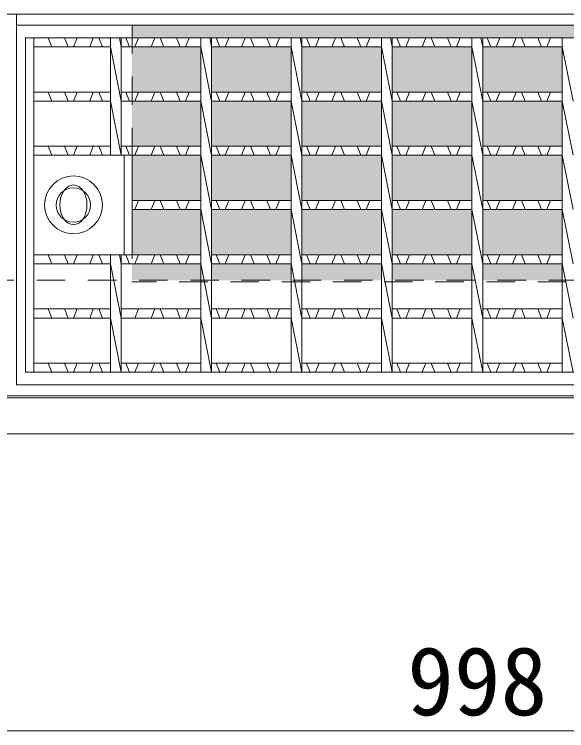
# Model space of a CAD drawing. Units: millimetres at full size; details may follow other scales. Extents: x -3301 to 90699, y 107523 to 139162.
# Drawn here: x 25928.4 to 26234.2, y 112540 to 112936.2 of the extents above; entities that cross this region are included whole.
import ezdxf
from ezdxf.enums import TextEntityAlignment as Align

# ---------------------------------------------------------------- set-up
doc = ezdxf.new("R2010")
doc.units = ezdxf.units.MM
doc.header["$LTSCALE"] = 21
doc.linetypes.add('USER1', pattern=[1.35, 0.75, -0.6])
for name, color, linetype, lineweight in [('寸法線', 7, 'Continuous', 9), ('本体', 2, 'Continuous', 9), ('ｸﾞﾚｰﾁﾝｸﾞ', 7, 'USER1', 9)]:
    doc.layers.add(name, color=color, linetype=linetype, lineweight=lineweight)
doc.layers.add('ﾊｯﾁﾝｸﾞ', color=8, linetype='Continuous')
doc.styles.add('ＭＳ ゴシック', font='')
doc.styles.get('ＭＳ ゴシック').set_extended_font_data('MS Gothic')

msp = doc.modelspace()

# ---------------------------------------------------------------- hatches: boundary and pattern name
at = {"layer": 'ﾊｯﾁﾝｸﾞ'}
for points in [[(26031.65, 112923.19), (26375.65, 112923.19), (26375.65, 112930.19), (25993.65, 112930.19), (25993.65, 112923.19)], [(25993.65, 112918.19), (25993.65, 112893.19), (26031.65, 112893.19), (26031.65, 112918.19)], [(26081.65, 112893.19), (26081.65, 112918.19), (26037.65, 112918.19), (26037.65, 112893.19)], [(26087.65, 112918.19), (26087.65, 112893.19), (26131.65, 112893.19), (26131.65, 112918.19)], [(26137.65, 112918.19), (26137.65, 112893.19), (26181.65, 112893.19), (26181.65, 112918.19)], [(26231.65, 112893.19), (26231.65, 112918.19), (26187.65, 112918.19), (26187.65, 112893.19)], [(26031.65, 112863.2), (26031.65, 112888.19), (25993.65, 112888.19), (25993.65, 112863.2)], [(26081.65, 112863.2), (26081.65, 112888.19), (26037.65, 112888.19), (26037.65, 112863.2)], [(26131.65, 112863.2), (26131.65, 112888.19), (26087.65, 112888.19), (26087.65, 112863.2)], [(26181.65, 112863.2), (26181.65, 112888.19), (26137.65, 112888.19), (26137.65, 112863.2)], [(26231.65, 112863.2), (26231.65, 112888.19), (26187.65, 112888.19), (26187.65, 112863.2)], [(26031.65, 112833.21), (26031.65, 112858.2), (25993.65, 112858.2), (25993.65, 112833.21)], [(26037.65, 112858.2), (26037.65, 112833.21), (26081.65, 112833.21), (26081.65, 112858.2)], [(26131.65, 112833.21), (26131.65, 112858.2), (26087.65, 112858.2), (26087.65, 112833.21)], [(26137.65, 112858.2), (26137.65, 112833.21), (26181.65, 112833.21), (26181.65, 112858.2)], [(26231.65, 112833.21), (26231.65, 112858.2), (26187.65, 112858.2), (26187.65, 112833.21)], [(25993.65, 112828.21), (25993.65, 112803.21), (26031.65, 112803.21), (26031.65, 112828.21)], [(26081.65, 112803.21), (26081.65, 112828.21), (26037.65, 112828.21), (26037.65, 112803.21)], [(26131.65, 112803.21), (26131.65, 112828.21), (26087.65, 112828.21), (26087.65, 112803.21)], [(26181.65, 112803.21), (26181.65, 112828.21), (26137.65, 112828.21), (26137.65, 112803.21)], [(26231.65, 112803.21), (26231.65, 112828.21), (26187.65, 112828.21), (26187.65, 112803.21)], [(26031.65, 112789.08), (26031.65, 112798.21), (25993.65, 112798.21), (25993.65, 112789.08)], [(26037.65, 112798.21), (26037.65, 112789.08), (26081.65, 112789.08), (26081.65, 112798.21)], [(26131.65, 112789.08), (26131.65, 112798.21), (26087.65, 112798.21), (26087.65, 112789.08)], [(26137.65, 112798.21), (26137.65, 112789.08), (26181.65, 112789.08), (26181.65, 112798.21)], [(26187.65, 112798.21), (26187.65, 112789.08), (26231.65, 112789.08), (26231.65, 112798.21)]]:
    msp.add_hatch(color=256, dxfattribs=at).paths.add_polyline_path(points)

# ---------------------------------------------------------------- linework, layer by layer
at = {"layer": '寸法線'}
msp.add_line((25685.65, 112539.99), (26683.65, 112539.99), dxfattribs=at)
at = {"layer": '本体', "linetype": 'USER1'}
msp.add_line((25685.65, 112789.08), (26683.65, 112789.08), dxfattribs=at)
at = {"layer": '本体', "lineweight": 20}
for p, q in [((25685.65, 112724.08), (26683.65, 112724.08)), ((25685.65, 112704.08), (26683.65, 112704.08))]:
    msp.add_line(p, q, dxfattribs=at)
at = {"layer": 'ｸﾞﾚｰﾁﾝｸﾞ', "linetype": 'Continuous'}
for p, q in [((26445.65, 112936.18), (25923.65, 112936.18)), ((25929.65, 112731.23), (25929.65, 112936.18)), ((26439.65, 112930.19), (25929.65, 112930.19)), ((25934.65, 112738.22), (25934.65, 112923.19)), ((26434.65, 112923.19), (25934.65, 112923.19)), ((25939.15, 112738.22), (25939.15, 112923.19)), ((25981.65, 112923.19), (25939.15, 112923.19)), ((25947.15, 112923.19), (25949.15, 112918.19)), ((25958.15, 112918.19), (25956.15, 112923.19)), ((25963.15, 112923.19), (25961.15, 112918.19)), ((25970.15, 112918.19), (25972.15, 112923.19)), ((25975.15, 112923.19), (25977.15, 112918.19)), ((25981.65, 112858.2), (25981.65, 112923.19)), ((25987.65, 112918.19), (25986.65, 112923.19)), ((26031.65, 112923.19), (25987.65, 112923.19)), ((25987.65, 112858.2), (25987.65, 112923.19)), ((25992.15, 112918.19), (25990.15, 112923.19)), ((25997.15, 112923.19), (25995.15, 112918.19)), ((26004.15, 112918.19), (26006.15, 112923.19)), ((26009.15, 112923.19), (26011.15, 112918.19)), ((26020.15, 112918.19), (26018.15, 112923.19)), ((26025.15, 112923.19), (26023.15, 112918.19)), ((26031.65, 112738.22), (26031.65, 112923.19)), ((26037.65, 112918.19), (26036.65, 112923.19)), ((26037.65, 112738.22), (26037.65, 112923.19)), ((26081.65, 112923.19), (26037.65, 112923.19)), ((26042.15, 112918.19), (26040.15, 112923.19)), ((26047.15, 112923.19), (26045.15, 112918.19)), ((26054.15, 112918.19), (26056.15, 112923.19)), ((26059.15, 112923.19), (26061.15, 112918.19)), ((26070.15, 112918.19), (26068.15, 112923.19)), ((26075.15, 112923.19), (26073.15, 112918.19)), ((26081.65, 112738.22), (26081.65, 112923.19)), ((26087.65, 112918.19), (26086.65, 112923.19)), ((26087.65, 112738.22), (26087.65, 112923.19)), ((26131.65, 112923.19), (26087.65, 112923.19)), ((26092.15, 112918.19), (26090.15, 112923.19)), ((26097.15, 112923.19), (26095.15, 112918.19)), ((26104.15, 112918.19), (26106.15, 112923.19)), ((26109.15, 112923.19), (26111.15, 112918.19)), ((26120.15, 112918.19), (26118.15, 112923.19)), ((26125.15, 112923.19), (26123.15, 112918.19)), ((26131.65, 112738.22), (26131.65, 112923.19)), ((26137.65, 112918.19), (26136.65, 112923.19)), ((26137.65, 112738.22), (26137.65, 112923.19)), ((26181.65, 112923.19), (26137.65, 112923.19)), ((26142.15, 112918.19), (26140.15, 112923.19)), ((26147.15, 112923.19), (26145.15, 112918.19)), ((26154.15, 112918.19), (26156.15, 112923.19)), ((26159.15, 112923.19), (26161.15, 112918.19)), ((26170.15, 112918.19), (26168.15, 112923.19)), ((26175.15, 112923.19), (26173.15, 112918.19)), ((26181.65, 112738.22), (26181.65, 112923.19)), ((26187.65, 112918.19), (26186.65, 112923.19)), ((26187.65, 112738.22), (26187.65, 112923.19)), ((26231.65, 112923.19), (26187.65, 112923.19)), ((26192.15, 112918.19), (26190.15, 112923.19)), ((26197.15, 112923.19), (26195.15, 112918.19)), ((26204.15, 112918.19), (26206.15, 112923.19)), ((26209.15, 112923.19), (26211.15, 112918.19)), ((26220.15, 112918.19), (26218.15, 112923.19)), ((26225.15, 112923.19), (26223.15, 112918.19)), ((26231.65, 112738.22), (26231.65, 112923.19)), ((25981.65, 112918.19), (25939.15, 112918.19)), ((25987.65, 112888.19), (25981.65, 112918.19)), ((26031.65, 112918.19), (25987.65, 112918.19)), ((26037.65, 112888.19), (26031.65, 112918.19)), ((26081.65, 112918.19), (26037.65, 112918.19)), ((26087.65, 112888.19), (26081.65, 112918.19)), ((26131.65, 112918.19), (26087.65, 112918.19)), ((26137.65, 112888.19), (26131.65, 112918.19)), ((26181.65, 112918.19), (26137.65, 112918.19)), ((26187.65, 112888.19), (26181.65, 112918.19)), ((26231.65, 112918.19), (26187.65, 112918.19)), ((26237.65, 112888.19), (26231.65, 112918.19)), ((25981.65, 112893.19), (25939.15, 112893.19)), ((25947.15, 112893.19), (25949.15, 112888.19)), ((25958.15, 112888.19), (25956.15, 112893.19)), ((25963.15, 112893.19), (25961.15, 112888.19)), ((25970.15, 112888.19), (25972.15, 112893.19)), ((25975.15, 112893.19), (25977.15, 112888.19)), ((26031.65, 112893.19), (25987.65, 112893.19)), ((25992.15, 112888.19), (25990.15, 112893.19)), ((25997.15, 112893.19), (25995.15, 112888.19)), ((26004.15, 112888.19), (26006.15, 112893.19)), ((26009.15, 112893.19), (26011.15, 112888.19)), ((26020.15, 112888.19), (26018.15, 112893.19)), ((26025.15, 112893.19), (26023.15, 112888.19)), ((26081.65, 112893.19), (26037.65, 112893.19)), ((26042.15, 112888.19), (26040.15, 112893.19)), ((26047.15, 112893.19), (26045.15, 112888.19)), ((26054.15, 112888.19), (26056.15, 112893.19)), ((26059.15, 112893.19), (26061.15, 112888.19)), ((26070.15, 112888.19), (26068.15, 112893.19)), ((26075.15, 112893.19), (26073.15, 112888.19)), ((26131.65, 112893.19), (26087.65, 112893.19)), ((26092.15, 112888.19), (26090.15, 112893.19)), ((26097.15, 112893.19), (26095.15, 112888.19)), ((26104.15, 112888.19), (26106.15, 112893.19)), ((26109.15, 112893.19), (26111.15, 112888.19)), ((26120.15, 112888.19), (26118.15, 112893.19)), ((26125.15, 112893.19), (26123.15, 112888.19)), ((26181.65, 112893.19), (26137.65, 112893.19)), ((26142.15, 112888.19), (26140.15, 112893.19)), ((26147.15, 112893.19), (26145.15, 112888.19)), ((26154.15, 112888.19), (26156.15, 112893.19)), ((26159.15, 112893.19), (26161.15, 112888.19)), ((26170.15, 112888.19), (26168.15, 112893.19)), ((26175.15, 112893.19), (26173.15, 112888.19)), ((26231.65, 112893.19), (26187.65, 112893.19)), ((26192.15, 112888.19), (26190.15, 112893.19)), ((26197.15, 112893.19), (26195.15, 112888.19)), ((26204.15, 112888.19), (26206.15, 112893.19)), ((26209.15, 112893.19), (26211.15, 112888.19)), ((26220.15, 112888.19), (26218.15, 112893.19)), ((26225.15, 112893.19), (26223.15, 112888.19)), ((25981.65, 112888.19), (25939.15, 112888.19)), ((25987.65, 112858.2), (25981.65, 112888.19)), ((26031.65, 112888.19), (25987.65, 112888.19)), ((26037.65, 112858.2), (26031.65, 112888.19)), ((26081.65, 112888.19), (26037.65, 112888.19)), ((26087.65, 112858.2), (26081.65, 112888.19)), ((26131.65, 112888.19), (26087.65, 112888.19)), ((26137.65, 112858.2), (26131.65, 112888.19)), ((26181.65, 112888.19), (26137.65, 112888.19)), ((26187.65, 112858.2), (26181.65, 112888.19)), ((26231.65, 112888.19), (26187.65, 112888.19)), ((26237.65, 112858.2), (26231.65, 112888.19)), ((25981.65, 112863.2), (25939.15, 112863.2)), ((25947.15, 112863.2), (25949.15, 112858.2)), ((25958.15, 112858.2), (25956.15, 112863.2)), ((25963.15, 112863.2), (25961.15, 112858.2)), ((25970.15, 112858.2), (25972.15, 112863.2)), ((25975.15, 112863.2), (25977.15, 112858.2)), ((26031.65, 112863.2), (25987.65, 112863.2)), ((25992.15, 112858.2), (25990.15, 112863.2)), ((25997.15, 112863.2), (25995.15, 112858.2)), ((26004.15, 112858.2), (26006.15, 112863.2)), ((26009.15, 112863.2), (26011.15, 112858.2)), ((26020.15, 112858.2), (26018.15, 112863.2)), ((26025.15, 112863.2), (26023.15, 112858.2)), ((26081.65, 112863.2), (26037.65, 112863.2)), ((26042.15, 112858.2), (26040.15, 112863.2)), ((26047.15, 112863.2), (26045.15, 112858.2)), ((26054.15, 112858.2), (26056.15, 112863.2)), ((26059.15, 112863.2), (26061.15, 112858.2)), ((26070.15, 112858.2), (26068.15, 112863.2)), ((26075.15, 112863.2), (26073.15, 112858.2)), ((26131.65, 112863.2), (26087.65, 112863.2)), ((26092.15, 112858.2), (26090.15, 112863.2)), ((26097.15, 112863.2), (26095.15, 112858.2)), ((26104.15, 112858.2), (26106.15, 112863.2)), ((26109.15, 112863.2), (26111.15, 112858.2)), ((26120.15, 112858.2), (26118.15, 112863.2)), ((26125.15, 112863.2), (26123.15, 112858.2)), ((26181.65, 112863.2), (26137.65, 112863.2)), ((26142.15, 112858.2), (26140.15, 112863.2)), ((26147.15, 112863.2), (26145.15, 112858.2)), ((26154.15, 112858.2), (26156.15, 112863.2)), ((26159.15, 112863.2), (26161.15, 112858.2)), ((26170.15, 112858.2), (26168.15, 112863.2)), ((26175.15, 112863.2), (26173.15, 112858.2)), ((26231.65, 112863.2), (26187.65, 112863.2)), ((26192.15, 112858.2), (26190.15, 112863.2)), ((26197.15, 112863.2), (26195.15, 112858.2)), ((26204.15, 112858.2), (26206.15, 112863.2)), ((26209.15, 112863.2), (26211.15, 112858.2)), ((26220.15, 112858.2), (26218.15, 112863.2)), ((26225.15, 112863.2), (26223.15, 112858.2)), ((25987.65, 112858.2), (25939.15, 112858.2)), ((26031.65, 112858.2), (25987.65, 112858.2)), ((25989.15, 112858.2), (25989.15, 112803.21)), ((25993.65, 112858.2), (25993.65, 112803.21)), ((26037.65, 112828.21), (26031.65, 112858.2)), ((26081.65, 112858.2), (26037.65, 112858.2)), ((26087.65, 112828.21), (26081.65, 112858.2)), ((26131.65, 112858.2), (26087.65, 112858.2)), ((26137.65, 112828.21), (26131.65, 112858.2)), ((26181.65, 112858.2), (26137.65, 112858.2)), ((26187.65, 112828.21), (26181.65, 112858.2)), ((26231.65, 112858.2), (26187.65, 112858.2)), ((26237.65, 112828.21), (26231.65, 112858.2)), ((26031.65, 112833.21), (25993.65, 112833.21)), ((25997.15, 112833.21), (25995.15, 112828.21)), ((26004.15, 112828.21), (26006.15, 112833.21)), ((26009.15, 112833.21), (26011.15, 112828.21)), ((26020.15, 112828.21), (26018.15, 112833.21)), ((26025.15, 112833.21), (26023.15, 112828.21)), ((26081.65, 112833.21), (26037.65, 112833.21)), ((26042.15, 112828.21), (26040.15, 112833.21)), ((26047.15, 112833.21), (26045.15, 112828.21)), ((26054.15, 112828.21), (26056.15, 112833.21)), ((26059.15, 112833.21), (26061.15, 112828.21)), ((26070.15, 112828.21), (26068.15, 112833.21)), ((26075.15, 112833.21), (26073.15, 112828.21)), ((26131.65, 112833.21), (26087.65, 112833.21)), ((26092.15, 112828.21), (26090.15, 112833.21)), ((26097.15, 112833.21), (26095.15, 112828.21)), ((26104.15, 112828.21), (26106.15, 112833.21)), ((26109.15, 112833.21), (26111.15, 112828.21)), ((26120.15, 112828.21), (26118.15, 112833.21)), ((26125.15, 112833.21), (26123.15, 112828.21)), ((26181.65, 112833.21), (26137.65, 112833.21)), ((26142.15, 112828.21), (26140.15, 112833.21)), ((26147.15, 112833.21), (26145.15, 112828.21)), ((26154.15, 112828.21), (26156.15, 112833.21)), ((26159.15, 112833.21), (26161.15, 112828.21)), ((26170.15, 112828.21), (26168.15, 112833.21)), ((26175.15, 112833.21), (26173.15, 112828.21)), ((26231.65, 112833.21), (26187.65, 112833.21)), ((26192.15, 112828.21), (26190.15, 112833.21)), ((26197.15, 112833.21), (26195.15, 112828.21)), ((26204.15, 112828.21), (26206.15, 112833.21)), ((26209.15, 112833.21), (26211.15, 112828.21)), ((26220.15, 112828.21), (26218.15, 112833.21)), ((26225.15, 112833.21), (26223.15, 112828.21)), ((26031.65, 112828.21), (25993.65, 112828.21)), ((26037.65, 112798.21), (26031.65, 112828.21)), ((26081.65, 112828.21), (26037.65, 112828.21)), ((26087.65, 112798.21), (26081.65, 112828.21)), ((26131.65, 112828.21), (26087.65, 112828.21)), ((26137.65, 112798.21), (26131.65, 112828.21)), ((26181.65, 112828.21), (26137.65, 112828.21)), ((26187.65, 112798.21), (26181.65, 112828.21)), ((26231.65, 112828.21), (26187.65, 112828.21)), ((26237.65, 112798.21), (26231.65, 112828.21)), ((25987.65, 112803.21), (25939.15, 112803.21)), ((25947.15, 112803.21), (25949.15, 112798.21)), ((25958.15, 112798.21), (25956.15, 112803.21)), ((25963.15, 112803.21), (25961.15, 112798.21)), ((25970.15, 112798.21), (25972.15, 112803.21)), ((25975.15, 112803.21), (25977.15, 112798.21)), ((25981.65, 112738.22), (25981.65, 112803.21)), ((25987.65, 112798.21), (25986.65, 112803.21)), ((26031.65, 112803.21), (25987.65, 112803.21)), ((25987.65, 112738.22), (25987.65, 112803.21)), ((25992.15, 112798.21), (25990.15, 112803.21)), ((25997.15, 112803.21), (25995.15, 112798.21)), ((26004.15, 112798.21), (26006.15, 112803.21)), ((26009.15, 112803.21), (26011.15, 112798.21)), ((26020.15, 112798.21), (26018.15, 112803.21)), ((26025.15, 112803.21), (26023.15, 112798.21)), ((26081.65, 112803.21), (26037.65, 112803.21)), ((26042.15, 112798.21), (26040.15, 112803.21)), ((26047.15, 112803.21), (26045.15, 112798.21)), ((26054.15, 112798.21), (26056.15, 112803.21)), ((26059.15, 112803.21), (26061.15, 112798.21)), ((26070.15, 112798.21), (26068.15, 112803.21)), ((26075.15, 112803.21), (26073.15, 112798.21)), ((26131.65, 112803.21), (26087.65, 112803.21)), ((26092.15, 112798.21), (26090.15, 112803.21)), ((26097.15, 112803.21), (26095.15, 112798.21)), ((26104.15, 112798.21), (26106.15, 112803.21)), ((26109.15, 112803.21), (26111.15, 112798.21)), ((26120.15, 112798.21), (26118.15, 112803.21)), ((26125.15, 112803.21), (26123.15, 112798.21)), ((26181.65, 112803.21), (26137.65, 112803.21)), ((26142.15, 112798.21), (26140.15, 112803.21)), ((26147.15, 112803.21), (26145.15, 112798.21)), ((26154.15, 112798.21), (26156.15, 112803.21)), ((26159.15, 112803.21), (26161.15, 112798.21)), ((26170.15, 112798.21), (26168.15, 112803.21)), ((26175.15, 112803.21), (26173.15, 112798.21)), ((26231.65, 112803.21), (26187.65, 112803.21)), ((26192.15, 112798.21), (26190.15, 112803.21)), ((26197.15, 112803.21), (26195.15, 112798.21)), ((26204.15, 112798.21), (26206.15, 112803.21)), ((26209.15, 112803.21), (26211.15, 112798.21)), ((26220.15, 112798.21), (26218.15, 112803.21)), ((26225.15, 112803.21), (26223.15, 112798.21)), ((25981.65, 112798.21), (25939.15, 112798.21)), ((25987.65, 112768.22), (25981.65, 112798.21)), ((26031.65, 112798.21), (25987.65, 112798.21)), ((26037.65, 112768.22), (26031.65, 112798.21)), ((26081.65, 112798.21), (26037.65, 112798.21)), ((26087.65, 112768.22), (26081.65, 112798.21)), ((26131.65, 112798.21), (26087.65, 112798.21)), ((26137.65, 112768.22), (26131.65, 112798.21)), ((26181.65, 112798.21), (26137.65, 112798.21)), ((26187.65, 112768.22), (26181.65, 112798.21)), ((26231.65, 112798.21), (26187.65, 112798.21)), ((26237.65, 112768.22), (26231.65, 112798.21)), ((25981.65, 112773.22), (25939.15, 112773.22)), ((25947.15, 112773.22), (25949.15, 112768.22)), ((25958.15, 112768.22), (25956.15, 112773.22)), ((25963.15, 112773.22), (25961.15, 112768.22)), ((25970.15, 112768.22), (25972.15, 112773.22)), ((25975.15, 112773.22), (25977.15, 112768.22)), ((26031.65, 112773.22), (25987.65, 112773.22)), ((25997.15, 112773.22), (25995.15, 112768.22)), ((26004.15, 112768.22), (26006.15, 112773.22)), ((26009.15, 112773.22), (26011.15, 112768.22)), ((26020.15, 112768.22), (26018.15, 112773.22)), ((26025.15, 112773.22), (26023.15, 112768.22)), ((26081.65, 112773.22), (26037.65, 112773.22)), ((26042.15, 112768.22), (26040.15, 112773.22)), ((26047.15, 112773.22), (26045.15, 112768.22)), ((26054.15, 112768.22), (26056.15, 112773.22)), ((26059.15, 112773.22), (26061.15, 112768.22)), ((26070.15, 112768.22), (26068.15, 112773.22)), ((26075.15, 112773.22), (26073.15, 112768.22)), ((26131.65, 112773.22), (26087.65, 112773.22)), ((26092.15, 112768.22), (26090.15, 112773.22)), ((26097.15, 112773.22), (26095.15, 112768.22)), ((26104.15, 112768.22), (26106.15, 112773.22)), ((26109.15, 112773.22), (26111.15, 112768.22)), ((26120.15, 112768.22), (26118.15, 112773.22)), ((26125.15, 112773.22), (26123.15, 112768.22)), ((26181.65, 112773.22), (26137.65, 112773.22)), ((26142.15, 112768.22), (26140.15, 112773.22)), ((26147.15, 112773.22), (26145.15, 112768.22)), ((26154.15, 112768.22), (26156.15, 112773.22)), ((26159.15, 112773.22), (26161.15, 112768.22)), ((26170.15, 112768.22), (26168.15, 112773.22)), ((26175.15, 112773.22), (26173.15, 112768.22)), ((26231.65, 112773.22), (26187.65, 112773.22)), ((26192.15, 112768.22), (26190.15, 112773.22)), ((26197.15, 112773.22), (26195.15, 112768.22)), ((26204.15, 112768.22), (26206.15, 112773.22)), ((26209.15, 112773.22), (26211.15, 112768.22)), ((26220.15, 112768.22), (26218.15, 112773.22)), ((26225.15, 112773.22), (26223.15, 112768.22)), ((25981.65, 112768.22), (25939.15, 112768.22)), ((25987.65, 112738.22), (25981.65, 112768.22)), ((26031.65, 112768.22), (25987.65, 112768.22)), ((26037.65, 112738.22), (26031.65, 112768.22)), ((26081.65, 112768.22), (26037.65, 112768.22)), ((26087.65, 112738.22), (26081.65, 112768.22)), ((26131.65, 112768.22), (26087.65, 112768.22)), ((26137.65, 112738.22), (26131.65, 112768.22)), ((26181.65, 112768.22), (26137.65, 112768.22)), ((26187.65, 112738.22), (26181.65, 112768.22)), ((26231.65, 112768.22), (26187.65, 112768.22)), ((26237.65, 112738.22), (26231.65, 112768.22)), ((25981.65, 112743.22), (25939.15, 112743.22)), ((25947.15, 112743.22), (25949.15, 112738.22)), ((25958.15, 112738.22), (25956.15, 112743.22)), ((25963.15, 112743.22), (25961.15, 112738.22)), ((25970.15, 112738.22), (25972.15, 112743.22)), ((25975.15, 112743.22), (25977.15, 112738.22)), ((26031.65, 112743.22), (25987.65, 112743.22)), ((25992.15, 112738.22), (25990.15, 112743.22)), ((25997.15, 112743.22), (25995.15, 112738.22)), ((26004.15, 112738.22), (26006.15, 112743.22)), ((26009.15, 112743.22), (26011.15, 112738.22)), ((26020.15, 112738.22), (26018.15, 112743.22)), ((26025.15, 112743.22), (26023.15, 112738.22)), ((26081.65, 112743.22), (26037.65, 112743.22)), ((26042.15, 112738.22), (26040.15, 112743.22)), ((26047.15, 112743.22), (26045.15, 112738.22)), ((26054.15, 112738.22), (26056.15, 112743.22)), ((26059.15, 112743.22), (26061.15, 112738.22)), ((26070.15, 112738.22), (26068.15, 112743.22)), ((26075.15, 112743.22), (26073.15, 112738.22)), ((26131.65, 112743.22), (26087.65, 112743.22)), ((26092.15, 112738.22), (26090.15, 112743.22)), ((26097.15, 112743.22), (26095.15, 112738.22)), ((26104.15, 112738.22), (26106.15, 112743.22)), ((26109.15, 112743.22), (26111.15, 112738.22)), ((26120.15, 112738.22), (26118.15, 112743.22)), ((26125.15, 112743.22), (26123.15, 112738.22)), ((26181.65, 112743.22), (26137.65, 112743.22)), ((26142.15, 112738.22), (26140.15, 112743.22)), ((26147.15, 112743.22), (26145.15, 112738.22)), ((26154.15, 112738.22), (26156.15, 112743.22)), ((26159.15, 112743.22), (26161.15, 112738.22)), ((26170.15, 112738.22), (26168.15, 112743.22)), ((26175.15, 112743.22), (26173.15, 112738.22)), ((26231.65, 112743.22), (26187.65, 112743.22)), ((26192.15, 112738.22), (26190.15, 112743.22)), ((26197.15, 112743.22), (26195.15, 112738.22)), ((26204.15, 112738.22), (26206.15, 112743.22)), ((26209.15, 112743.22), (26211.15, 112738.22)), ((26220.15, 112738.22), (26218.15, 112743.22)), ((26225.15, 112743.22), (26223.15, 112738.22)), ((26434.65, 112738.22), (25934.65, 112738.22)), ((26439.65, 112731.23), (25929.65, 112731.23)), ((26445.65, 112725.23), (25923.65, 112725.23))]:
    msp.add_line(p, q, dxfattribs=at)
at = {"layer": 'ｸﾞﾚｰﾁﾝｸﾞ', "lineweight": 20}
for p in [(25993.65, 112930.19), (26375.65, 112788.21)]:
    msp.add_line(p, (25993.65, 112788.21), dxfattribs=at)
at = {"layer": 'ｸﾞﾚｰﾁﾝｸﾞ', "linetype": 'Continuous'}
for centre, major_axis, ratio in [((25961.15, 112830.81), (16, 0), 0.9998), ((25961.15, 112830.71), (-9.5, 0), 0.9998), ((25961.15, 112830.81), (0, 11), 0.681955)]:
    msp.add_ellipse(centre, major_axis=major_axis, ratio=ratio, dxfattribs=at)

# ---------------------------------------------------------------- texts
at = {"layer": '寸法線', "style": 'ＭＳ ゴシック'}
msp.add_text('998', height=37.98, dxfattribs=at).set_placement((26184.65, 112567.49), align=Align.MIDDLE_CENTER)

doc.saveas('drawing.dxf')
